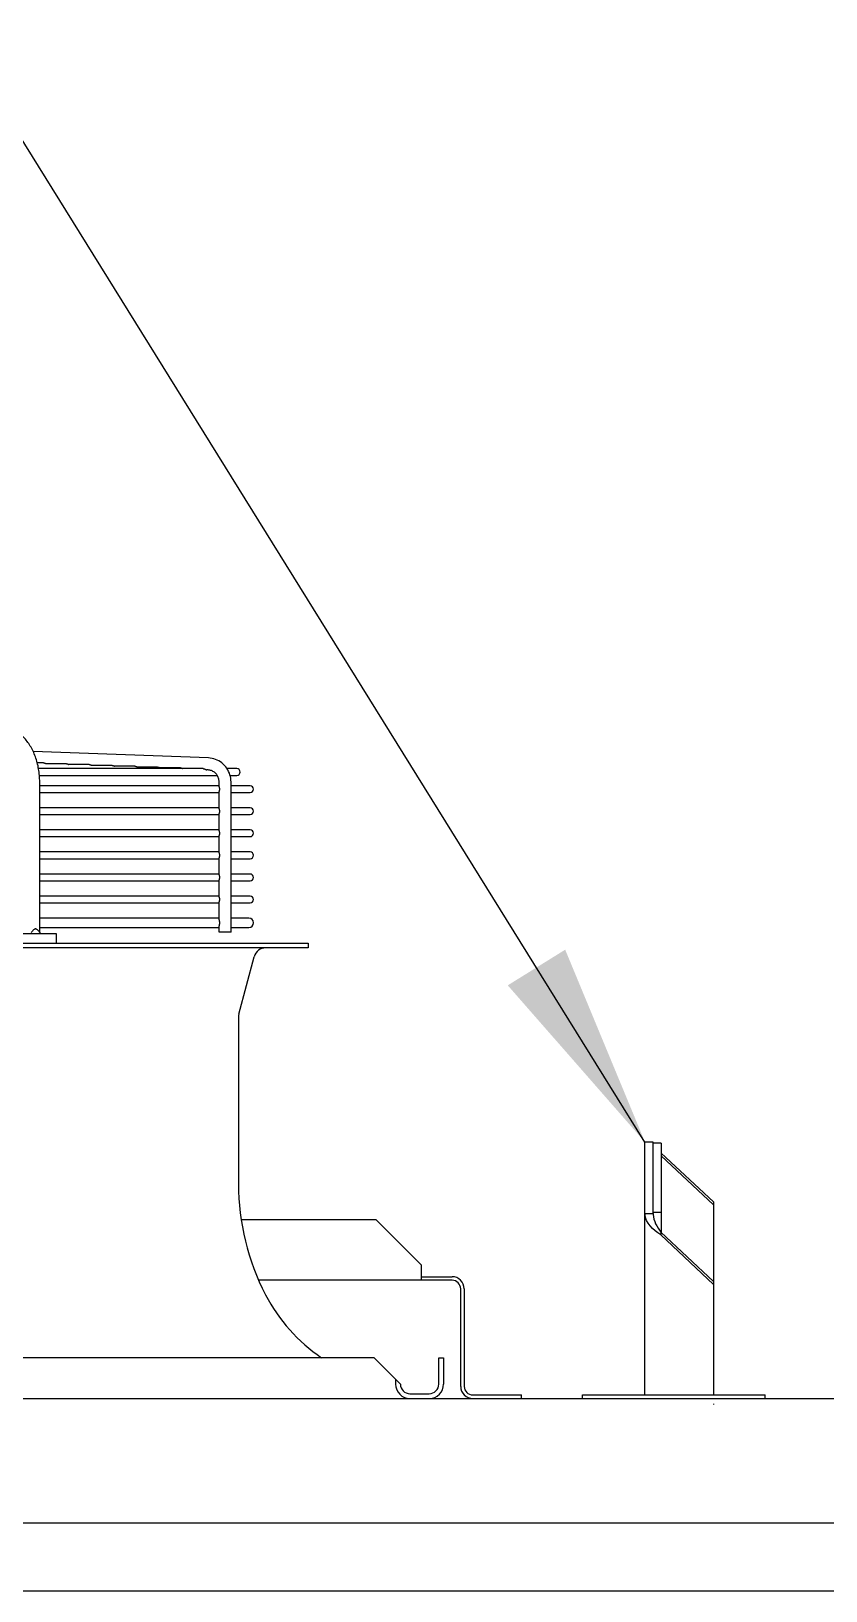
# Model space of a CAD drawing. Header units: millimetres. Extents: x 17891 to 32328, y 18593 to 29476.
# Drawn here: x 18435.47 to 18448.51, y 18973.5 to 18999.12 of the extents above; entities that cross this region are included whole.
import ezdxf

# ---------------------------------------------------------------- set-up
doc = ezdxf.new("R2010")
doc.units = ezdxf.units.MM
doc.header["$LTSCALE"] = 5
doc.layers.add('UNIT', color=6, linetype='Continuous')
doc.styles.add('SUBMITTAL', font='romans.shx', dxfattribs={"width": 0.75})
doc.dimstyles.new('SUBMITTAL', dxfattribs={"dimtxt": 0.09375, "dimasz": 0.09375, "dimexe": 0.03125, "dimexo": 0.0625, "dimgap": 0.0625, "dimtad": 0, "dimdec": 4, "dimzin": 4, "dimdsep": 46, "dimlunit": 4, "dimtxsty": 'SUBMITTAL', "dimcen": 0.09375, "dimclre": 6, "dimadec": 0, "dimazin": 0, "dimtfac": 1, "dimtdec": 0, "dimtofl": 0, "dimtmove": 0, "dimatfit": 3, "dimfxl": 0, "dimfrac": 2, "dimtolj": 1, "dimtzin": 4, "dimarcsym": 0})

msp = doc.modelspace()

# ---------------------------------------------------------------- linework, layer by layer
at = {"layer": 'UNIT'}
for p, q in [((18438.382, 18987.1791), (18435.5068, 18987.283)), ((18435.677, 18987.0982), (18435.5727, 18987.0982)), ((18436.0512, 18987.0847), (18435.7178, 18987.0847)), ((18436.4254, 18987.0712), (18436.0919, 18987.0712)), ((18436.7995, 18987.0577), (18436.4661, 18987.0577)), ((18437.1737, 18987.0442), (18436.8403, 18987.0442)), ((18437.5479, 18987.0307), (18437.2145, 18987.0307)), ((18438.2963, 18987.0037), (18435.5932, 18987.0037)), ((18435.6075, 18986.8935), (18438.5248, 18986.8935)), ((18435.6121, 18984.3163), (18435.6121, 18986.7856)), ((18437.9221, 18987.0172), (18437.5887, 18987.0172)), ((18438.3749, 18986.9824), (18438.3527, 18986.9832)), ((18438.5553, 18986.7058), (18438.5553, 18986.7856)), ((18438.8465, 18987.0037), (18438.6879, 18987.0037)), ((18438.7375, 18986.8935), (18438.8465, 18986.8935)), ((18438.7522, 18984.3163), (18438.7522, 18986.7856)), ((18438.5553, 18986.7218), (18435.6121, 18986.7218)), ((18435.6121, 18986.6115), (18438.5553, 18986.6115)), ((18438.5553, 18986.3436), (18438.5553, 18986.6275)), ((18439.0669, 18986.7218), (18438.7522, 18986.7218)), ((18438.7522, 18986.6115), (18439.0669, 18986.6115)), ((18438.5553, 18986.3596), (18435.6121, 18986.3596)), ((18438.5553, 18985.9814), (18438.5553, 18986.2653)), ((18439.0669, 18986.3596), (18438.7522, 18986.3596)), ((18435.6121, 18986.2493), (18438.5553, 18986.2493)), ((18438.7522, 18986.2493), (18439.0669, 18986.2493)), ((18438.5553, 18985.9974), (18435.6121, 18985.9974)), ((18435.6121, 18985.8871), (18438.5553, 18985.8871)), ((18438.5553, 18985.6192), (18438.5553, 18985.9031)), ((18439.0669, 18985.9974), (18438.7522, 18985.9974)), ((18438.7522, 18985.8871), (18439.0669, 18985.8871)), ((18438.5553, 18985.6352), (18435.6121, 18985.6352)), ((18435.6121, 18985.5249), (18438.5553, 18985.5249)), ((18438.5553, 18985.257), (18438.5553, 18985.5409)), ((18439.0669, 18985.6352), (18438.7522, 18985.6352)), ((18438.7522, 18985.5249), (18439.0669, 18985.5249)), ((18438.5553, 18985.2729), (18435.6121, 18985.2729)), ((18439.0669, 18985.2729), (18438.7522, 18985.2729)), ((18435.6121, 18985.1627), (18438.5553, 18985.1627)), ((18438.5553, 18984.8948), (18438.5553, 18985.1787)), ((18438.7522, 18985.1627), (18439.0669, 18985.1627)), ((18438.5553, 18984.9107), (18435.6121, 18984.9107)), ((18435.6121, 18984.8005), (18438.5553, 18984.8005)), ((18438.5553, 18984.5191), (18438.5553, 18984.8165)), ((18439.0669, 18984.9107), (18438.7522, 18984.9107)), ((18438.7522, 18984.8005), (18439.0669, 18984.8005)), ((18438.5553, 18984.5485), (18435.6121, 18984.5485)), ((18439.0453, 18984.5485), (18438.7522, 18984.5485)), ((18433.6548, 18984.2966), (18435.882, 18984.2966)), ((18435.6121, 18984.395), (18438.5553, 18984.395)), ((18435.882, 18984.2966), (18435.882, 18984.1391)), ((18438.5553, 18984.3163), (18438.5553, 18984.4245)), ((18438.7522, 18984.3163), (18438.5553, 18984.3163)), ((18438.7522, 18984.395), (18439.0453, 18984.395)), ((18406.2756, 18984.1391), (18440.0158, 18984.1391)), ((18440.0158, 18984.0604), (18406.2756, 18984.0604)), ((18440.0158, 18984.1391), (18440.0158, 18984.0604)), ((18438.8807, 18982.9726), (18439.1318, 18983.9142)), ((18438.874, 18982.9219), (18438.874, 18980.1809)), ((18445.5453, 18976.7168), (18445.5453, 18980.8702)), ((18445.6793, 18980.8702), (18445.5453, 18980.8702)), ((18445.6793, 18979.6973), (18445.6793, 18980.8702)), ((18445.8133, 18980.8515), (18445.6793, 18980.8515)), ((18445.8133, 18980.8515), (18445.8133, 18979.3833)), ((18445.8133, 18980.6904), (18446.6703, 18979.8874)), ((18446.6703, 18979.8406), (18445.8133, 18980.6436)), ((18446.6703, 18979.8874), (18446.6703, 18976.7168)), ((18438.917, 18979.6008), (18441.1297, 18979.6008)), ((18441.1297, 18979.6008), (18441.8797, 18978.8508)), ((18445.5453, 18979.6973), (18445.6793, 18979.6973)), ((18445.8133, 18979.716), (18445.6793, 18979.716)), ((18445.8043, 18979.3918), (18446.6703, 18978.5804)), ((18445.8043, 18979.3918), (18445.8043, 18979.345)), ((18446.6703, 18978.5335), (18445.8043, 18979.345)), ((18441.8797, 18978.6008), (18441.8797, 18978.8508)), ((18442.3797, 18978.6008), (18439.205, 18978.6008)), ((18441.8797, 18978.6588), (18442.3797, 18978.6588)), ((18442.5207, 18976.8578), (18442.5207, 18978.4598)), ((18442.5787, 18978.4598), (18442.5787, 18976.8578)), ((18441.0984, 18977.3281), (18405.1929, 18977.3281)), ((18441.0984, 18977.3281), (18441.5315, 18976.895)), ((18442.1614, 18976.895), (18442.1614, 18977.3281)), ((18442.1614, 18977.3281), (18442.2402, 18977.3281)), ((18442.2402, 18977.3281), (18442.2402, 18976.895)), ((18441.4528, 18976.9737), (18441.4528, 18976.895)), ((18163.2736, 18976.6588), (18494.0177, 18976.6588)), ((18441.689, 18976.7375), (18442.004, 18976.7375)), ((18442.7197, 18976.7168), (18443.5207, 18976.7168)), ((18443.5207, 18976.6588), (18443.5207, 18976.7168)), ((18444.5177, 18976.7168), (18447.5177, 18976.7168)), ((18444.5177, 18976.6588), (18444.5177, 18976.7168)), ((18446.6703, 18976.6588), (18446.6703, 18976.6522)), ((18446.6703, 18976.5734), (18446.6703, 18976.5599)), ((18447.5177, 18976.6588), (18447.5177, 18976.7168)), ((18494.0177, 18974.6092), (18163.2736, 18974.6092)), ((18167.5236, 18973.4997), (18489.7677, 18973.4997))]:
    msp.add_line(p, q, dxfattribs=at)
for centre, radius, start, end in [((18438.8465, 18986.9486), 0.0551, 270, 90), ((18439.0669, 18986.6666), 0.0551, 270, 90), ((18439.0669, 18986.3044), 0.0551, 270, 90), ((18439.0669, 18985.9422), 0.0551, 270, 90), ((18439.0669, 18985.58), 0.0551, 270, 90), ((18439.0669, 18985.2178), 0.0551, 270, 90), ((18439.0669, 18984.8556), 0.0551, 270, 90), ((18439.0453, 18984.4718), 0.0768, 270, 90), ((18439.322, 18983.8635), 0.1969, 90, 165.06858), ((18439.0709, 18982.9219), 0.1969, 165.06858, 180), ((18442.811, 18980.1809), 3.937, 180, 207.50184), ((18442.3797, 18978.4598), 0.199, 0, 90), ((18442.3797, 18978.4598), 0.141, 0, 90), ((18441.8332, 18979.6719), 2.8346, 207.50184, 235.77552), ((18441.689, 18976.895), 0.2362, 180, 270), ((18441.689, 18976.895), 0.1575, 180, 270), ((18442.004, 18976.895), 0.2362, 270, 0), ((18442.004, 18976.895), 0.1575, 270, 0), ((18442.7197, 18976.8578), 0.199, 180, 270), ((18442.7197, 18976.8578), 0.141, 180, 270)]:
    msp.add_arc(centre, radius, start, end, dxfattribs=at)
for points, knots in [([(18435.6121, 18986.7856), (18435.6121, 18986.8212), (18435.6106, 18986.8571), (18435.6076, 18986.8925), (18435.6046, 18986.9279), (18435.6002, 18986.9629), (18435.5943, 18986.9976), (18435.5884, 18987.0322), (18435.581, 18987.0666), (18435.5722, 18987.1001), (18435.5635, 18987.1335), (18435.5534, 18987.166), (18435.5419, 18987.1978), (18435.5304, 18987.2295), (18435.5175, 18987.2605), (18435.5035, 18987.2901), (18435.4894, 18987.3198), (18435.4742, 18987.348), (18435.4578, 18987.3751), (18435.4414, 18987.4022), (18435.4237, 18987.428), (18435.4052, 18987.4522), (18435.3866, 18987.4763), (18435.3671, 18987.4988), (18435.3467, 18987.5196), (18435.3262, 18987.5405), (18435.3048, 18987.5598), (18435.2828, 18987.5771), (18435.2607, 18987.5944), (18435.2381, 18987.6098), (18435.2147, 18987.6234), (18435.1914, 18987.6369), (18435.1674, 18987.6485), (18435.1431, 18987.6581), (18435.1188, 18987.6676), (18435.0943, 18987.6751), (18435.0693, 18987.6805), (18435.0444, 18987.686), (18435.0191, 18987.6894), (18434.9939, 18987.6906)], [0, 0, 0, 0, 0.076921, 0.076921, 0.076921, 0.1538421, 0.1538421, 0.1538421, 0.2307631, 0.2307631, 0.2307631, 0.3076842, 0.3076842, 0.3076842, 0.3846052, 0.3846052, 0.3846052, 0.4615263, 0.4615263, 0.4615263, 0.5384473, 0.5384473, 0.5384473, 0.6153684, 0.6153684, 0.6153684, 0.6922894, 0.6922894, 0.6922894, 0.7692105, 0.7692105, 0.7692105, 0.8461315, 0.8461315, 0.8461315, 0.9230526, 0.9230526, 0.9230526, 1, 1, 1, 1]), ([(18435.677, 18987.0982), (18435.6771, 18987.0982), (18435.6772, 18987.0982), (18435.6774, 18987.0982), (18435.6783, 18987.0982), (18435.6793, 18987.0981), (18435.6803, 18987.0981), (18435.6812, 18987.098), (18435.6822, 18987.0979), (18435.6832, 18987.0978), (18435.6842, 18987.0977), (18435.6852, 18987.0975), (18435.6862, 18987.0974), (18435.6872, 18987.0972), (18435.6882, 18987.097), (18435.6892, 18987.0968), (18435.6902, 18987.0966), (18435.6912, 18987.0963), (18435.6922, 18987.096), (18435.6932, 18987.0958), (18435.6942, 18987.0955), (18435.6952, 18987.0952), (18435.6962, 18987.0948), (18435.6973, 18987.0945), (18435.6983, 18987.0941), (18435.6993, 18987.0938), (18435.7002, 18987.0934), (18435.7012, 18987.093), (18435.7022, 18987.0926), (18435.7032, 18987.0922), (18435.7042, 18987.0917), (18435.7052, 18987.0913), (18435.7062, 18987.0908), (18435.7071, 18987.0904), (18435.7081, 18987.0899), (18435.7091, 18987.0894), (18435.71, 18987.0889), (18435.711, 18987.0884), (18435.7119, 18987.0879), (18435.7129, 18987.0874), (18435.7138, 18987.0869), (18435.7147, 18987.0864), (18435.7157, 18987.0859), (18435.7164, 18987.0855), (18435.7171, 18987.0851), (18435.7178, 18987.0847)], [0.48439597, 0.48439597, 0.48439597, 0.48439597, 0.48780488, 0.48780488, 0.48780488, 0.51219512, 0.51219512, 0.51219512, 0.53658537, 0.53658537, 0.53658537, 0.56097561, 0.56097561, 0.56097561, 0.58536585, 0.58536585, 0.58536585, 0.6097561, 0.6097561, 0.6097561, 0.63414634, 0.63414634, 0.63414634, 0.65853659, 0.65853659, 0.65853659, 0.68292683, 0.68292683, 0.68292683, 0.70731707, 0.70731707, 0.70731707, 0.73170732, 0.73170732, 0.73170732, 0.75609756, 0.75609756, 0.75609756, 0.7804878, 0.7804878, 0.7804878, 0.80487805, 0.80487805, 0.80487805, 0.82380204, 0.82380204, 0.82380204, 0.82380204]), ([(18436.0512, 18987.0847), (18436.0513, 18987.0847), (18436.0514, 18987.0847), (18436.0516, 18987.0847), (18436.0525, 18987.0847), (18436.0535, 18987.0846), (18436.0545, 18987.0846), (18436.0554, 18987.0845), (18436.0564, 18987.0844), (18436.0574, 18987.0843), (18436.0584, 18987.0842), (18436.0594, 18987.084), (18436.0604, 18987.0839), (18436.0614, 18987.0837), (18436.0624, 18987.0835), (18436.0634, 18987.0833), (18436.0644, 18987.0831), (18436.0654, 18987.0828), (18436.0664, 18987.0825), (18436.0674, 18987.0823), (18436.0684, 18987.082), (18436.0694, 18987.0817), (18436.0705, 18987.0813), (18436.0715, 18987.081), (18436.0725, 18987.0806), (18436.0735, 18987.0803), (18436.0745, 18987.0799), (18436.0755, 18987.0795), (18436.0764, 18987.0791), (18436.0774, 18987.0787), (18436.0784, 18987.0782), (18436.0794, 18987.0778), (18436.0804, 18987.0773), (18436.0814, 18987.0768), (18436.0823, 18987.0764), (18436.0833, 18987.0759), (18436.0843, 18987.0754), (18436.0852, 18987.0749), (18436.0862, 18987.0744), (18436.0871, 18987.0739), (18436.088, 18987.0734), (18436.089, 18987.0729), (18436.0899, 18987.0724), (18436.0906, 18987.072), (18436.0913, 18987.0716), (18436.0919, 18987.0712)], [0.48440995, 0.48440995, 0.48440995, 0.48440995, 0.48780488, 0.48780488, 0.48780488, 0.51219512, 0.51219512, 0.51219512, 0.53658537, 0.53658537, 0.53658537, 0.56097561, 0.56097561, 0.56097561, 0.58536585, 0.58536585, 0.58536585, 0.6097561, 0.6097561, 0.6097561, 0.63414634, 0.63414634, 0.63414634, 0.65853659, 0.65853659, 0.65853659, 0.68292683, 0.68292683, 0.68292683, 0.70731707, 0.70731707, 0.70731707, 0.73170732, 0.73170732, 0.73170732, 0.75609756, 0.75609756, 0.75609756, 0.7804878, 0.7804878, 0.7804878, 0.80487805, 0.80487805, 0.80487805, 0.82345363, 0.82345363, 0.82345363, 0.82345363]), ([(18436.4254, 18987.0712), (18436.4255, 18987.0712), (18436.4256, 18987.0712), (18436.4258, 18987.0712), (18436.4267, 18987.0712), (18436.4277, 18987.0711), (18436.4287, 18987.0711), (18436.4296, 18987.071), (18436.4306, 18987.0709), (18436.4316, 18987.0708), (18436.4326, 18987.0707), (18436.4336, 18987.0706), (18436.4346, 18987.0704), (18436.4356, 18987.0702), (18436.4366, 18987.07), (18436.4376, 18987.0698), (18436.4386, 18987.0696), (18436.4396, 18987.0693), (18436.4406, 18987.069), (18436.4416, 18987.0688), (18436.4426, 18987.0685), (18436.4437, 18987.0682), (18436.4447, 18987.0678), (18436.4457, 18987.0675), (18436.4467, 18987.0671), (18436.4477, 18987.0668), (18436.4487, 18987.0664), (18436.4497, 18987.066), (18436.4507, 18987.0656), (18436.4517, 18987.0652), (18436.4526, 18987.0647), (18436.4536, 18987.0643), (18436.4546, 18987.0638), (18436.4556, 18987.0633), (18436.4565, 18987.0629), (18436.4575, 18987.0624), (18436.4585, 18987.0619), (18436.4594, 18987.0614), (18436.4604, 18987.0609), (18436.4613, 18987.0604), (18436.4623, 18987.0599), (18436.4632, 18987.0594), (18436.4641, 18987.0588), (18436.4648, 18987.0585), (18436.4655, 18987.0581), (18436.4661, 18987.0577)], [0.48442393, 0.48442393, 0.48442393, 0.48442393, 0.48780488, 0.48780488, 0.48780488, 0.51219512, 0.51219512, 0.51219512, 0.53658537, 0.53658537, 0.53658537, 0.56097561, 0.56097561, 0.56097561, 0.58536585, 0.58536585, 0.58536585, 0.6097561, 0.6097561, 0.6097561, 0.63414634, 0.63414634, 0.63414634, 0.65853659, 0.65853659, 0.65853659, 0.68292683, 0.68292683, 0.68292683, 0.70731707, 0.70731707, 0.70731707, 0.73170732, 0.73170732, 0.73170732, 0.75609756, 0.75609756, 0.75609756, 0.7804878, 0.7804878, 0.7804878, 0.80487805, 0.80487805, 0.80487805, 0.82310602, 0.82310602, 0.82310602, 0.82310602]), ([(18436.7995, 18987.0577), (18436.7997, 18987.0577), (18436.7998, 18987.0577), (18436.7999, 18987.0577), (18436.8009, 18987.0577), (18436.8019, 18987.0576), (18436.8029, 18987.0576), (18436.8038, 18987.0575), (18436.8048, 18987.0574), (18436.8058, 18987.0573), (18436.8068, 18987.0572), (18436.8078, 18987.0571), (18436.8088, 18987.0569), (18436.8098, 18987.0567), (18436.8108, 18987.0565), (18436.8118, 18987.0563), (18436.8128, 18987.0561), (18436.8138, 18987.0558), (18436.8148, 18987.0556), (18436.8158, 18987.0553), (18436.8169, 18987.055), (18436.8179, 18987.0547), (18436.8189, 18987.0543), (18436.8199, 18987.054), (18436.8209, 18987.0536), (18436.8219, 18987.0533), (18436.8229, 18987.0529), (18436.8239, 18987.0525), (18436.8249, 18987.0521), (18436.8259, 18987.0516), (18436.8268, 18987.0512), (18436.8278, 18987.0508), (18436.8288, 18987.0503), (18436.8298, 18987.0498), (18436.8308, 18987.0494), (18436.8317, 18987.0489), (18436.8327, 18987.0484), (18436.8336, 18987.0479), (18436.8346, 18987.0474), (18436.8355, 18987.0469), (18436.8365, 18987.0464), (18436.8374, 18987.0458), (18436.8383, 18987.0453), (18436.839, 18987.0449), (18436.8397, 18987.0446), (18436.8403, 18987.0442)], [0.48443789, 0.48443789, 0.48443789, 0.48443789, 0.48780488, 0.48780488, 0.48780488, 0.51219512, 0.51219512, 0.51219512, 0.53658537, 0.53658537, 0.53658537, 0.56097561, 0.56097561, 0.56097561, 0.58536585, 0.58536585, 0.58536585, 0.6097561, 0.6097561, 0.6097561, 0.63414634, 0.63414634, 0.63414634, 0.65853659, 0.65853659, 0.65853659, 0.68292683, 0.68292683, 0.68292683, 0.70731707, 0.70731707, 0.70731707, 0.73170732, 0.73170732, 0.73170732, 0.75609756, 0.75609756, 0.75609756, 0.7804878, 0.7804878, 0.7804878, 0.80487805, 0.80487805, 0.80487805, 0.82275922, 0.82275922, 0.82275922, 0.82275922]), ([(18437.1737, 18987.0442), (18437.1739, 18987.0442), (18437.174, 18987.0442), (18437.1741, 18987.0442), (18437.1751, 18987.0442), (18437.1761, 18987.0442), (18437.177, 18987.0441), (18437.178, 18987.044), (18437.179, 18987.0439), (18437.18, 18987.0438), (18437.181, 18987.0437), (18437.182, 18987.0436), (18437.183, 18987.0434), (18437.184, 18987.0432), (18437.185, 18987.043), (18437.186, 18987.0428), (18437.187, 18987.0426), (18437.188, 18987.0423), (18437.189, 18987.0421), (18437.19, 18987.0418), (18437.1911, 18987.0415), (18437.1921, 18987.0412), (18437.1931, 18987.0408), (18437.1941, 18987.0405), (18437.1951, 18987.0401), (18437.1961, 18987.0398), (18437.1971, 18987.0394), (18437.1981, 18987.039), (18437.1991, 18987.0386), (18437.2001, 18987.0381), (18437.2011, 18987.0377), (18437.202, 18987.0373), (18437.203, 18987.0368), (18437.204, 18987.0363), (18437.205, 18987.0359), (18437.2059, 18987.0354), (18437.2069, 18987.0349), (18437.2079, 18987.0344), (18437.2088, 18987.0339), (18437.2097, 18987.0334), (18437.2107, 18987.0328), (18437.2116, 18987.0323), (18437.2125, 18987.0318), (18437.2132, 18987.0314), (18437.2138, 18987.0311), (18437.2145, 18987.0307)], [0.48445184, 0.48445184, 0.48445184, 0.48445184, 0.48780488, 0.48780488, 0.48780488, 0.51219512, 0.51219512, 0.51219512, 0.53658537, 0.53658537, 0.53658537, 0.56097561, 0.56097561, 0.56097561, 0.58536585, 0.58536585, 0.58536585, 0.6097561, 0.6097561, 0.6097561, 0.63414634, 0.63414634, 0.63414634, 0.65853659, 0.65853659, 0.65853659, 0.68292683, 0.68292683, 0.68292683, 0.70731707, 0.70731707, 0.70731707, 0.73170732, 0.73170732, 0.73170732, 0.75609756, 0.75609756, 0.75609756, 0.7804878, 0.7804878, 0.7804878, 0.80487805, 0.80487805, 0.80487805, 0.82241329, 0.82241329, 0.82241329, 0.82241329]), ([(18437.5479, 18987.0307), (18437.5481, 18987.0307), (18437.5482, 18987.0307), (18437.5483, 18987.0307), (18437.5493, 18987.0307), (18437.5503, 18987.0307), (18437.5512, 18987.0306), (18437.5522, 18987.0305), (18437.5532, 18987.0304), (18437.5542, 18987.0303), (18437.5552, 18987.0302), (18437.5562, 18987.0301), (18437.5572, 18987.0299), (18437.5582, 18987.0297), (18437.5592, 18987.0295), (18437.5602, 18987.0293), (18437.5612, 18987.0291), (18437.5622, 18987.0288), (18437.5632, 18987.0286), (18437.5643, 18987.0283), (18437.5653, 18987.028), (18437.5663, 18987.0277), (18437.5673, 18987.0273), (18437.5683, 18987.027), (18437.5693, 18987.0266), (18437.5703, 18987.0263), (18437.5713, 18987.0259), (18437.5723, 18987.0255), (18437.5733, 18987.0251), (18437.5743, 18987.0246), (18437.5753, 18987.0242), (18437.5763, 18987.0237), (18437.5772, 18987.0233), (18437.5782, 18987.0228), (18437.5792, 18987.0223), (18437.5802, 18987.0219), (18437.5811, 18987.0214), (18437.5821, 18987.0209), (18437.583, 18987.0204), (18437.584, 18987.0198), (18437.5849, 18987.0193), (18437.5858, 18987.0188), (18437.5868, 18987.0183), (18437.5874, 18987.0179), (18437.588, 18987.0176), (18437.5887, 18987.0172)], [0.48446578, 0.48446578, 0.48446578, 0.48446578, 0.48780488, 0.48780488, 0.48780488, 0.51219512, 0.51219512, 0.51219512, 0.53658537, 0.53658537, 0.53658537, 0.56097561, 0.56097561, 0.56097561, 0.58536585, 0.58536585, 0.58536585, 0.6097561, 0.6097561, 0.6097561, 0.63414634, 0.63414634, 0.63414634, 0.65853659, 0.65853659, 0.65853659, 0.68292683, 0.68292683, 0.68292683, 0.70731707, 0.70731707, 0.70731707, 0.73170732, 0.73170732, 0.73170732, 0.75609756, 0.75609756, 0.75609756, 0.7804878, 0.7804878, 0.7804878, 0.80487805, 0.80487805, 0.80487805, 0.82206823, 0.82206823, 0.82206823, 0.82206823]), ([(18438.7522, 18986.7856), (18438.7522, 18986.8256), (18438.7462, 18986.8656), (18438.7228, 18986.9419), (18438.7054, 18986.9783), (18438.6605, 18987.0442), (18438.633, 18987.0737), (18438.5705, 18987.1228), (18438.5355, 18987.1424), (18438.461, 18987.1699), (18438.4216, 18987.1777), (18438.382, 18987.1791)], [1.5707963, 1.5707963, 1.5707963, 1.5707963, 1.8779743, 1.8779743, 2.1851522, 2.1851522, 2.4923302, 2.4923302, 2.7995081, 2.7995081, 3.1066861, 3.1066861, 3.1066861, 3.1066861]), ([(18437.9221, 18987.0172), (18437.9223, 18987.0172), (18437.9224, 18987.0172), (18437.9225, 18987.0172), (18437.9235, 18987.0172), (18437.9245, 18987.0172), (18437.9254, 18987.0171), (18437.9264, 18987.017), (18437.9274, 18987.0169), (18437.9284, 18987.0168), (18437.9294, 18987.0167), (18437.9304, 18987.0166), (18437.9314, 18987.0164), (18437.9324, 18987.0162), (18437.9334, 18987.016), (18437.9344, 18987.0158), (18437.9354, 18987.0156), (18437.9364, 18987.0153), (18437.9374, 18987.0151), (18437.9385, 18987.0148), (18437.9395, 18987.0145), (18437.9405, 18987.0142), (18437.9415, 18987.0138), (18437.9425, 18987.0135), (18437.9435, 18987.0131), (18437.9445, 18987.0128), (18437.9455, 18987.0124), (18437.9465, 18987.012), (18437.9475, 18987.0116), (18437.9485, 18987.0111), (18437.9495, 18987.0107), (18437.9505, 18987.0102), (18437.9515, 18987.0098), (18437.9524, 18987.0093), (18437.9534, 18987.0088), (18437.9544, 18987.0083), (18437.9553, 18987.0078), (18437.9563, 18987.0073), (18437.9572, 18987.0068), (18437.9582, 18987.0063), (18437.9591, 18987.0058), (18437.9601, 18987.0053), (18437.961, 18987.0048), (18437.9616, 18987.0044), (18437.9622, 18987.0041), (18437.9628, 18987.0037)], [0.48447969, 0.48447969, 0.48447969, 0.48447969, 0.48780488, 0.48780488, 0.48780488, 0.51219512, 0.51219512, 0.51219512, 0.53658537, 0.53658537, 0.53658537, 0.56097561, 0.56097561, 0.56097561, 0.58536585, 0.58536585, 0.58536585, 0.6097561, 0.6097561, 0.6097561, 0.63414634, 0.63414634, 0.63414634, 0.65853659, 0.65853659, 0.65853659, 0.68292683, 0.68292683, 0.68292683, 0.70731707, 0.70731707, 0.70731707, 0.73170732, 0.73170732, 0.73170732, 0.75609756, 0.75609756, 0.75609756, 0.7804878, 0.7804878, 0.7804878, 0.80487805, 0.80487805, 0.80487805, 0.82172407, 0.82172407, 0.82172407, 0.82172407]), ([(18438.2963, 18987.0037), (18438.2964, 18987.0037), (18438.2966, 18987.0037), (18438.2967, 18987.0037), (18438.2977, 18987.0037), (18438.2986, 18987.0037), (18438.2996, 18987.0036), (18438.3006, 18987.0035), (18438.3016, 18987.0034), (18438.3026, 18987.0033), (18438.3036, 18987.0032), (18438.3046, 18987.0031), (18438.3056, 18987.0029), (18438.3066, 18987.0027), (18438.3076, 18987.0025), (18438.3086, 18987.0023), (18438.3096, 18987.0021), (18438.3106, 18987.0018), (18438.3116, 18987.0016), (18438.3127, 18987.0013), (18438.3137, 18987.001), (18438.3147, 18987.0007), (18438.3157, 18987.0003), (18438.3167, 18987), (18438.3177, 18986.9996), (18438.3187, 18986.9993), (18438.3197, 18986.9989), (18438.3207, 18986.9985), (18438.3217, 18986.9981), (18438.3227, 18986.9976), (18438.3237, 18986.9972), (18438.3247, 18986.9967), (18438.3257, 18986.9963), (18438.3266, 18986.9958), (18438.3276, 18986.9953), (18438.3286, 18986.9948), (18438.3295, 18986.9943), (18438.3305, 18986.9938), (18438.3315, 18986.9933), (18438.3324, 18986.9928), (18438.3333, 18986.9923), (18438.3343, 18986.9918), (18438.3352, 18986.9913), (18438.3361, 18986.9907), (18438.337, 18986.9902), (18438.3379, 18986.9897), (18438.3388, 18986.9892), (18438.3397, 18986.9887), (18438.3405, 18986.9882), (18438.3414, 18986.9877), (18438.3422, 18986.9873), (18438.343, 18986.9868), (18438.3438, 18986.9864), (18438.3446, 18986.986), (18438.3454, 18986.9856), (18438.3461, 18986.9852), (18438.3469, 18986.9849), (18438.3476, 18986.9846), (18438.3483, 18986.9843), (18438.3489, 18986.984), (18438.3496, 18986.9838), (18438.3502, 18986.9836), (18438.3508, 18986.9834), (18438.3514, 18986.9833), (18438.3517, 18986.9833), (18438.3519, 18986.9832), (18438.3522, 18986.9832), (18438.3524, 18986.9832), (18438.3525, 18986.9832), (18438.3527, 18986.9832)], [0.48449418, 0.48449418, 0.48449418, 0.48449418, 0.48780488, 0.48780488, 0.48780488, 0.51219512, 0.51219512, 0.51219512, 0.53658537, 0.53658537, 0.53658537, 0.56097561, 0.56097561, 0.56097561, 0.58536585, 0.58536585, 0.58536585, 0.6097561, 0.6097561, 0.6097561, 0.63414634, 0.63414634, 0.63414634, 0.65853659, 0.65853659, 0.65853659, 0.68292683, 0.68292683, 0.68292683, 0.70731707, 0.70731707, 0.70731707, 0.73170732, 0.73170732, 0.73170732, 0.75609756, 0.75609756, 0.75609756, 0.7804878, 0.7804878, 0.7804878, 0.80487805, 0.80487805, 0.80487805, 0.82926829, 0.82926829, 0.82926829, 0.85365854, 0.85365854, 0.85365854, 0.87804878, 0.87804878, 0.87804878, 0.90243902, 0.90243902, 0.90243902, 0.92682927, 0.92682927, 0.92682927, 0.95121951, 0.95121951, 0.95121951, 0.97560976, 0.97560976, 0.97560976, 0.98780488, 0.98780488, 0.98780488, 0.99598671, 0.99598671, 0.99598671, 0.99598671]), ([(18438.5553, 18986.7856), (18438.5553, 18986.8061), (18438.5522, 18986.8266), (18438.5403, 18986.8655), (18438.5315, 18986.8839), (18438.509, 18986.9169), (18438.4954, 18986.9314), (18438.4649, 18986.9554), (18438.448, 18986.9649), (18438.4124, 18986.978), (18438.3937, 18986.9817), (18438.3749, 18986.9824)], [1.5707963, 1.5707963, 1.5707963, 1.5707963, 1.8779743, 1.8779743, 2.1851522, 2.1851522, 2.4923302, 2.4923302, 2.7995081, 2.7995081, 3.1066861, 3.1066861, 3.1066861, 3.1066861]), ([(18438.5553, 18986.7058), (18438.5553, 18986.7057), (18438.5553, 18986.7053), (18438.5554, 18986.7043), (18438.5557, 18986.7027), (18438.5562, 18986.7009), (18438.5568, 18986.6989), (18438.5574, 18986.6968), (18438.5581, 18986.6945), (18438.5588, 18986.6921), (18438.5594, 18986.6895), (18438.5601, 18986.6869), (18438.5606, 18986.6842), (18438.5611, 18986.6814), (18438.5616, 18986.6785), (18438.5619, 18986.6756), (18438.5621, 18986.6726), (18438.5623, 18986.6697), (18438.5623, 18986.6677), (18438.5623, 18986.6666)], [0.23243635, 0.23243635, 0.23243635, 0.23243635, 0.23809524, 0.28571429, 0.33333333, 0.38095238, 0.42857143, 0.47619048, 0.52380952, 0.57142857, 0.61904762, 0.66666667, 0.71428571, 0.76190476, 0.80952381, 0.85714286, 0.9047619, 0.95238095, 1, 1, 1, 1]), ([(18438.5623, 18986.6666), (18438.5623, 18986.6656), (18438.5623, 18986.6636), (18438.5621, 18986.6607), (18438.5619, 18986.6577), (18438.5616, 18986.6548), (18438.5611, 18986.6519), (18438.5606, 18986.6491), (18438.5601, 18986.6464), (18438.5594, 18986.6438), (18438.5588, 18986.6412), (18438.5581, 18986.6388), (18438.5574, 18986.6365), (18438.5568, 18986.6344), (18438.5562, 18986.6324), (18438.5557, 18986.6306), (18438.5554, 18986.629), (18438.5553, 18986.628), (18438.5553, 18986.6276), (18438.5553, 18986.6275)], [0, 0, 0, 0, 0.04761905, 0.0952381, 0.14285714, 0.19047619, 0.23809524, 0.28571429, 0.33333333, 0.38095238, 0.42857143, 0.47619048, 0.52380952, 0.57142857, 0.61904762, 0.66666667, 0.71428571, 0.76190476, 0.76755485, 0.76755485, 0.76755485, 0.76755485]), ([(18438.5553, 18986.3436), (18438.5553, 18986.3435), (18438.5553, 18986.3431), (18438.5554, 18986.3421), (18438.5557, 18986.3405), (18438.5562, 18986.3387), (18438.5568, 18986.3367), (18438.5574, 18986.3346), (18438.5581, 18986.3323), (18438.5588, 18986.3299), (18438.5594, 18986.3273), (18438.5601, 18986.3247), (18438.5606, 18986.322), (18438.5611, 18986.3192), (18438.5616, 18986.3163), (18438.5619, 18986.3134), (18438.5621, 18986.3104), (18438.5623, 18986.3074), (18438.5623, 18986.3054), (18438.5623, 18986.3044)], [0.23243635, 0.23243635, 0.23243635, 0.23243635, 0.23809524, 0.28571429, 0.33333333, 0.38095238, 0.42857143, 0.47619048, 0.52380952, 0.57142857, 0.61904762, 0.66666667, 0.71428571, 0.76190476, 0.80952381, 0.85714286, 0.9047619, 0.95238095, 1, 1, 1, 1]), ([(18438.5623, 18986.3044), (18438.5623, 18986.3034), (18438.5623, 18986.3014), (18438.5621, 18986.2985), (18438.5619, 18986.2955), (18438.5616, 18986.2926), (18438.5611, 18986.2897), (18438.5606, 18986.2869), (18438.5601, 18986.2842), (18438.5594, 18986.2816), (18438.5588, 18986.279), (18438.5581, 18986.2766), (18438.5574, 18986.2743), (18438.5568, 18986.2722), (18438.5562, 18986.2702), (18438.5557, 18986.2684), (18438.5554, 18986.2668), (18438.5553, 18986.2658), (18438.5553, 18986.2654), (18438.5553, 18986.2653)], [0, 0, 0, 0, 0.04761905, 0.0952381, 0.14285714, 0.19047619, 0.23809524, 0.28571429, 0.33333333, 0.38095238, 0.42857143, 0.47619048, 0.52380952, 0.57142857, 0.61904762, 0.66666667, 0.71428571, 0.76190476, 0.76755485, 0.76755485, 0.76755485, 0.76755485]), ([(18438.5553, 18985.9814), (18438.5553, 18985.9813), (18438.5553, 18985.9809), (18438.5554, 18985.9799), (18438.5557, 18985.9783), (18438.5562, 18985.9765), (18438.5568, 18985.9745), (18438.5574, 18985.9724), (18438.5581, 18985.9701), (18438.5588, 18985.9677), (18438.5594, 18985.9651), (18438.5601, 18985.9625), (18438.5606, 18985.9598), (18438.5611, 18985.957), (18438.5616, 18985.9541), (18438.5619, 18985.9512), (18438.5621, 18985.9482), (18438.5623, 18985.9452), (18438.5623, 18985.9432), (18438.5623, 18985.9422)], [0.23243635, 0.23243635, 0.23243635, 0.23243635, 0.23809524, 0.28571429, 0.33333333, 0.38095238, 0.42857143, 0.47619048, 0.52380952, 0.57142857, 0.61904762, 0.66666667, 0.71428571, 0.76190476, 0.80952381, 0.85714286, 0.9047619, 0.95238095, 1, 1, 1, 1]), ([(18438.5623, 18985.9422), (18438.5623, 18985.9412), (18438.5623, 18985.9392), (18438.5621, 18985.9362), (18438.5619, 18985.9333), (18438.5616, 18985.9304), (18438.5611, 18985.9275), (18438.5606, 18985.9247), (18438.5601, 18985.922), (18438.5594, 18985.9193), (18438.5588, 18985.9168), (18438.5581, 18985.9144), (18438.5574, 18985.9121), (18438.5568, 18985.91), (18438.5562, 18985.908), (18438.5557, 18985.9062), (18438.5554, 18985.9046), (18438.5553, 18985.9036), (18438.5553, 18985.9031), (18438.5553, 18985.9031)], [0, 0, 0, 0, 0.04761905, 0.0952381, 0.14285714, 0.19047619, 0.23809524, 0.28571429, 0.33333333, 0.38095238, 0.42857143, 0.47619048, 0.52380952, 0.57142857, 0.61904762, 0.66666667, 0.71428571, 0.76190476, 0.76755485, 0.76755485, 0.76755485, 0.76755485]), ([(18438.5553, 18985.6192), (18438.5553, 18985.6191), (18438.5553, 18985.6187), (18438.5554, 18985.6177), (18438.5557, 18985.6161), (18438.5562, 18985.6143), (18438.5568, 18985.6123), (18438.5574, 18985.6102), (18438.5581, 18985.6079), (18438.5588, 18985.6055), (18438.5594, 18985.6029), (18438.5601, 18985.6003), (18438.5606, 18985.5976), (18438.5611, 18985.5948), (18438.5616, 18985.5919), (18438.5619, 18985.589), (18438.5621, 18985.586), (18438.5623, 18985.583), (18438.5623, 18985.581), (18438.5623, 18985.58)], [0.23243635, 0.23243635, 0.23243635, 0.23243635, 0.23809524, 0.28571429, 0.33333333, 0.38095238, 0.42857143, 0.47619048, 0.52380952, 0.57142857, 0.61904762, 0.66666667, 0.71428571, 0.76190476, 0.80952381, 0.85714286, 0.9047619, 0.95238095, 1, 1, 1, 1]), ([(18438.5623, 18985.58), (18438.5623, 18985.579), (18438.5623, 18985.577), (18438.5621, 18985.574), (18438.5619, 18985.5711), (18438.5616, 18985.5682), (18438.5611, 18985.5653), (18438.5606, 18985.5625), (18438.5601, 18985.5598), (18438.5594, 18985.5571), (18438.5588, 18985.5546), (18438.5581, 18985.5522), (18438.5574, 18985.5499), (18438.5568, 18985.5478), (18438.5562, 18985.5458), (18438.5557, 18985.544), (18438.5554, 18985.5424), (18438.5553, 18985.5414), (18438.5553, 18985.5409), (18438.5553, 18985.5409)], [0, 0, 0, 0, 0.04761905, 0.0952381, 0.14285714, 0.19047619, 0.23809524, 0.28571429, 0.33333333, 0.38095238, 0.42857143, 0.47619048, 0.52380952, 0.57142857, 0.61904762, 0.66666667, 0.71428571, 0.76190476, 0.76755485, 0.76755485, 0.76755485, 0.76755485]), ([(18438.5553, 18985.257), (18438.5553, 18985.2569), (18438.5553, 18985.2565), (18438.5554, 18985.2555), (18438.5557, 18985.2539), (18438.5562, 18985.2521), (18438.5568, 18985.2501), (18438.5574, 18985.2479), (18438.5581, 18985.2457), (18438.5588, 18985.2433), (18438.5594, 18985.2407), (18438.5601, 18985.2381), (18438.5606, 18985.2354), (18438.5611, 18985.2326), (18438.5616, 18985.2297), (18438.5619, 18985.2268), (18438.5621, 18985.2238), (18438.5623, 18985.2208), (18438.5623, 18985.2188), (18438.5623, 18985.2178)], [0.23243635, 0.23243635, 0.23243635, 0.23243635, 0.23809524, 0.28571429, 0.33333333, 0.38095238, 0.42857143, 0.47619048, 0.52380952, 0.57142857, 0.61904762, 0.66666667, 0.71428571, 0.76190476, 0.80952381, 0.85714286, 0.9047619, 0.95238095, 1, 1, 1, 1]), ([(18438.5623, 18985.2178), (18438.5623, 18985.2168), (18438.5623, 18985.2148), (18438.5621, 18985.2118), (18438.5619, 18985.2089), (18438.5616, 18985.206), (18438.5611, 18985.2031), (18438.5606, 18985.2003), (18438.5601, 18985.1976), (18438.5594, 18985.1949), (18438.5588, 18985.1924), (18438.5581, 18985.19), (18438.5574, 18985.1877), (18438.5568, 18985.1856), (18438.5562, 18985.1836), (18438.5557, 18985.1818), (18438.5554, 18985.1802), (18438.5553, 18985.1792), (18438.5553, 18985.1787), (18438.5553, 18985.1787)], [0, 0, 0, 0, 0.04761905, 0.0952381, 0.14285714, 0.19047619, 0.23809524, 0.28571429, 0.33333333, 0.38095238, 0.42857143, 0.47619048, 0.52380952, 0.57142857, 0.61904762, 0.66666667, 0.71428571, 0.76190476, 0.76755485, 0.76755485, 0.76755485, 0.76755485]), ([(18438.5553, 18984.8948), (18438.5553, 18984.8947), (18438.5553, 18984.8942), (18438.5554, 18984.8933), (18438.5557, 18984.8917), (18438.5562, 18984.8899), (18438.5568, 18984.8879), (18438.5574, 18984.8857), (18438.5581, 18984.8835), (18438.5588, 18984.881), (18438.5594, 18984.8785), (18438.5601, 18984.8759), (18438.5606, 18984.8732), (18438.5611, 18984.8704), (18438.5616, 18984.8675), (18438.5619, 18984.8646), (18438.5621, 18984.8616), (18438.5623, 18984.8586), (18438.5623, 18984.8566), (18438.5623, 18984.8556)], [0.23243635, 0.23243635, 0.23243635, 0.23243635, 0.23809524, 0.28571429, 0.33333333, 0.38095238, 0.42857143, 0.47619048, 0.52380952, 0.57142857, 0.61904762, 0.66666667, 0.71428571, 0.76190476, 0.80952381, 0.85714286, 0.9047619, 0.95238095, 1, 1, 1, 1]), ([(18438.5623, 18984.8556), (18438.5623, 18984.8546), (18438.5623, 18984.8526), (18438.5621, 18984.8496), (18438.5619, 18984.8467), (18438.5616, 18984.8438), (18438.5611, 18984.8409), (18438.5606, 18984.8381), (18438.5601, 18984.8354), (18438.5594, 18984.8327), (18438.5588, 18984.8302), (18438.5581, 18984.8278), (18438.5574, 18984.8255), (18438.5568, 18984.8234), (18438.5562, 18984.8214), (18438.5557, 18984.8196), (18438.5554, 18984.818), (18438.5553, 18984.817), (18438.5553, 18984.8165), (18438.5553, 18984.8165)], [0, 0, 0, 0, 0.04761905, 0.0952381, 0.14285714, 0.19047619, 0.23809524, 0.28571429, 0.33333333, 0.38095238, 0.42857143, 0.47619048, 0.52380952, 0.57142857, 0.61904762, 0.66666667, 0.71428571, 0.76190476, 0.76755485, 0.76755485, 0.76755485, 0.76755485]), ([(18438.5553, 18984.5191), (18438.5553, 18984.5187), (18438.5554, 18984.5178), (18438.5556, 18984.5162), (18438.5559, 18984.5142), (18438.5564, 18984.5119), (18438.557, 18984.5095), (18438.5577, 18984.5068), (18438.5584, 18984.5039), (18438.559, 18984.5008), (18438.5597, 18984.4976), (18438.5603, 18984.4942), (18438.5609, 18984.4907), (18438.5614, 18984.4871), (18438.5618, 18984.4833), (18438.5621, 18984.4795), (18438.5623, 18984.4757), (18438.5623, 18984.4731), (18438.5623, 18984.4718)], [0.25278995, 0.25278995, 0.25278995, 0.25278995, 0.28571429, 0.33333333, 0.38095238, 0.42857143, 0.47619048, 0.52380952, 0.57142857, 0.61904762, 0.66666667, 0.71428571, 0.76190476, 0.80952381, 0.85714286, 0.9047619, 0.95238095, 1, 1, 1, 1]), ([(18438.5623, 18984.4718), (18438.5623, 18984.4705), (18438.5623, 18984.4679), (18438.5621, 18984.464), (18438.5618, 18984.4602), (18438.5614, 18984.4565), (18438.5609, 18984.4528), (18438.5603, 18984.4493), (18438.5597, 18984.4459), (18438.559, 18984.4427), (18438.5584, 18984.4396), (18438.5577, 18984.4368), (18438.557, 18984.4341), (18438.5564, 18984.4316), (18438.5559, 18984.4293), (18438.5556, 18984.4273), (18438.5554, 18984.4257), (18438.5553, 18984.4248), (18438.5553, 18984.4245)], [0, 0, 0, 0, 0.04761905, 0.0952381, 0.14285714, 0.19047619, 0.23809524, 0.28571429, 0.33333333, 0.38095238, 0.42857143, 0.47619048, 0.52380952, 0.57142857, 0.61904762, 0.66666667, 0.71428571, 0.74720158, 0.74720158, 0.74720158, 0.74720158]), ([(18435.5843, 18984.3448), (18435.581, 18984.3482), (18435.5779, 18984.3512), (18435.569, 18984.3594), (18435.5634, 18984.3638), (18435.555, 18984.3682), (18435.5521, 18984.3694), (18435.5469, 18984.3706), (18435.5447, 18984.3709), (18435.5403, 18984.3709), (18435.5381, 18984.3706), (18435.5329, 18984.3694), (18435.53, 18984.3682), (18435.5216, 18984.3638), (18435.516, 18984.3594), (18435.4995, 18984.3443), (18435.4875, 18984.3305), (18435.4729, 18984.3128)], [-0.70512852, -0.70512852, -0.70512852, -0.70512852, -0.64697322, -0.64697322, -0.53019502, -0.53019502, -0.4705504, -0.4705504, -0.42676965, -0.42676965, -0.38298892, -0.38298892, -0.32334436, -0.32334436, -0.20656641, -0.20656641, -0.00000111, -0.00000111, -0.00000111, -0.00000111]), ([(18445.6808, 18980.8515), (18445.6803, 18980.8545), (18445.6799, 18980.8575), (18445.6797, 18980.8605), (18445.6794, 18980.8638), (18445.6793, 18980.867), (18445.6793, 18980.8702)], [0.903417554, 0.903417554, 0.903417554, 0.903417554, 0.949808972, 0.949808972, 0.949808972, 1, 1, 1, 1]), ([(18445.8043, 18979.345), (18445.6755, 18979.4279), (18445.5562, 18979.5493), (18445.5461, 18979.6771), (18445.5456, 18979.6838), (18445.5453, 18979.6906), (18445.5453, 18979.6973)], [0, 0, 0, 0, 0.949809, 0.949809, 0.949809, 1, 1, 1, 1]), ([(18445.6793, 18979.6973), (18445.6793, 18979.6918), (18445.6794, 18979.6863), (18445.6797, 18979.6807), (18445.6846, 18979.5762), (18445.7421, 18979.4747), (18445.8043, 18979.3918)], [-1, -1, -1, -1, -0.949809, -0.949809, -0.949809, 0, 0, 0, 0])]:
    msp.add_open_spline(points, degree=3, knots=knots, dxfattribs=at)
msp.add_open_spline([(18435.5843, 18984.3448), (18435.5999, 18984.3285), (18435.6158, 18984.3124), (18435.632, 18984.2966)], degree=3, dxfattribs=at)

# ---------------------------------------------------------------- leaders
msp.add_leader([(18445.5453, 18980.8702), (18434.2138, 18999.1166), (18220.0241, 18999.1166)], dimstyle='SUBMITTAL', override={"dimscale": 36, "dimarcsym": 1}, dxfattribs=at)

doc.saveas('drawing.dxf')
